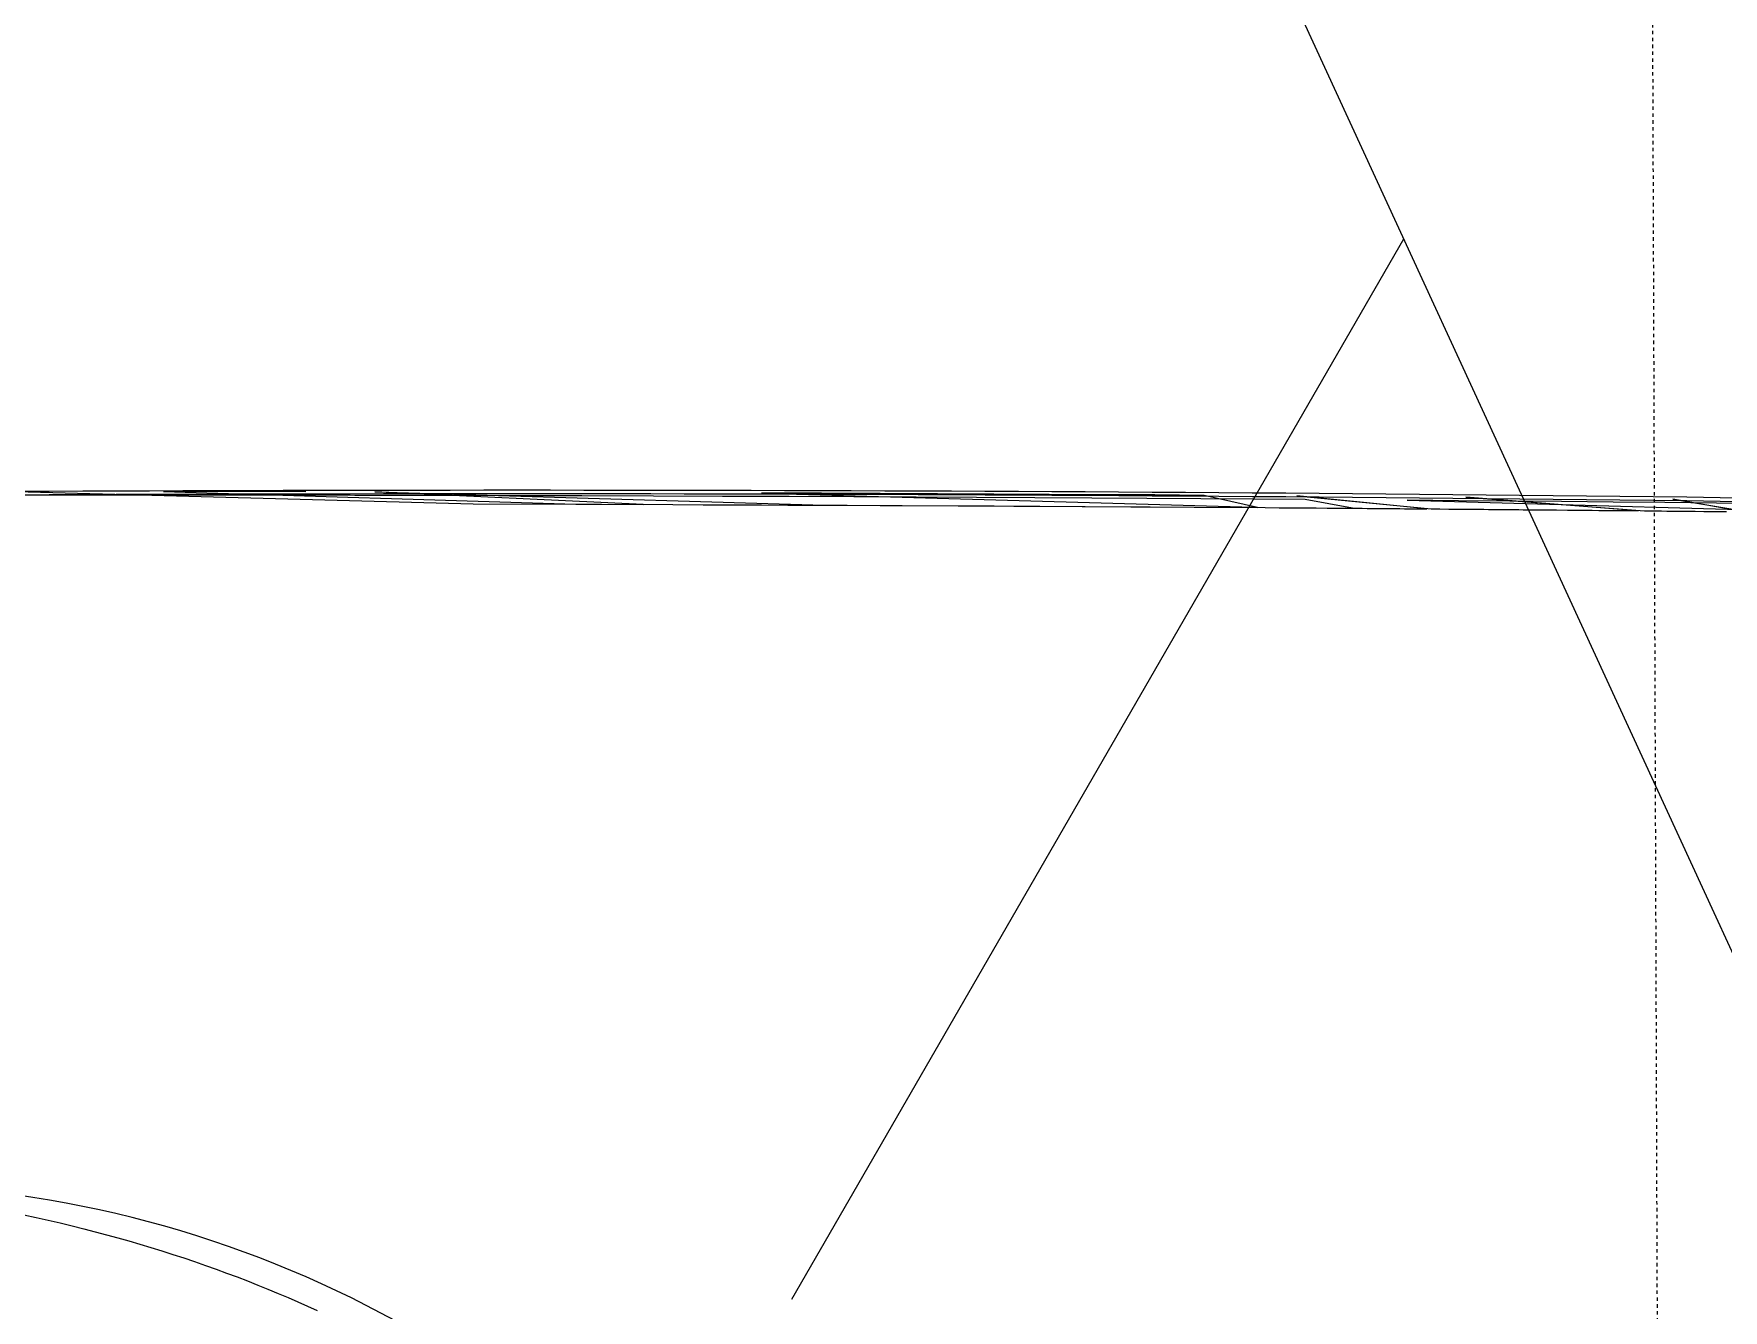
# Model space of a CAD drawing. Header units: millimetres. Extents: x 521 to 148073, y -17811 to 32040.
# Drawn here: x 66013.86 to 66062.95, y 20544.75 to 20581.84 of the extents above; entities that cross this region are included whole.
import ezdxf

# ---------------------------------------------------------------- set-up
doc = ezdxf.new("R2010")
doc.units = ezdxf.units.MM
doc.linetypes.add('PDF_IMPORT', pattern=[1, 0.8, -0.2])
doc.layers.add('Datové rozvody', color=6, linetype='Continuous')
doc.layers.add('PDF_Geometrie', color=7, linetype='Continuous', true_color=0xbdbdbd)

# ---------------------------------------------------------------- blocks, each defined once
blk = doc.blocks.new('projektor')
at = {"layer": 'PDF_Geometrie', "lineweight": 13}
for points in [[(85985.73, 15121.587), (85985.731, 15121.725), (85985.732, 15121.862), (85985.733, 15121.998), (85985.735, 15122.268), (85985.736, 15122.402), (85985.737, 15122.535), (85985.738, 15122.666), (85985.741, 15122.927), (85985.742, 15123.055), (85985.743, 15123.183), (85985.743, 15123.309), (85985.745, 15123.435), (85985.747, 15123.684), (85985.383, 15120.011), (85985.748, 15123.809), (85985.748, 15123.934), (85985.75, 15124.058), (85985.752, 15124.306), (85985.752, 15124.431), (85985.754, 15124.555), (85985.755, 15124.679), (85985.756, 15124.803), (85985.758, 15125.052), (85985.759, 15125.176), (85985.76, 15125.3), (85985.761, 15125.425), (85985.763, 15125.674), (85985.764, 15125.798), (85985.766, 15125.921), (85985.766, 15126.045), (85985.769, 15126.291), (85985.77, 15126.413), (85985.771, 15126.537), (85985.773, 15126.663), (85985.774, 15126.79), (85985.776, 15127.059), (85985.777, 15127.2), (85985.778, 15127.348), (85985.781, 15127.664), (85985.783, 15127.831), (85985.784, 15128.004), (85985.787, 15128.362), (85985.789, 15128.546), (85985.791, 15128.733), (85985.795, 15129.108), (85985.797, 15129.296), (85985.8, 15129.661), (85985.421, 15124.785), (85985.802, 15129.837), (85985.804, 15130.007), (85985.807, 15130.322), (85985.809, 15130.471), (85985.809, 15130.613), (85985.813, 15130.883), (85985.813, 15131.013), (85985.815, 15131.14), (85985.816, 15131.266), (85985.818, 15131.519), (85985.82, 15131.645), (85985.822, 15131.773), (85985.823, 15131.9), (85985.825, 15132.155)], [(85985.831, 15132.664), (85985.474, 15130.644), (85985.832, 15132.791)], [(85985.602, 15133.344), (85985.586, 15131.874), (85985.572, 15130.414), (85985.557, 15128.951), (85985.543, 15127.492), (85985.53, 15126.035), (85985.518, 15124.58), (85985.506, 15123.128), (85985.874, 15136.537)], [(85971.833, 15120.136), (86006.244, 15135.983)], [(85978.12, 15123.031), (86008.096, 15105.725)], [(85985.266, 15091.996), (85985.261, 15087.979), (85985.617, 15099.633), (85985.623, 15101.538), (85985.269, 15093.947), (85985.642, 15106.654), (85985.649, 15108.238), (85985.665, 15111.457), (85985.687, 15115.318), (85985.711, 15118.904), (85985.365, 15117.389), (85985.355, 15115.997), (85985.346, 15114.533), (85985.338, 15113.008), (85985.33, 15111.448), (85985.321, 15109.859), (85985.313, 15108.233), (85985.306, 15106.572), (85985.299, 15104.877), (85985.712, 15119.113), (85985.715, 15119.51), (85985.716, 15119.698), (85985.717, 15119.881), (85985.72, 15120.229), (85985.721, 15120.395), (85985.722, 15120.556), (85985.725, 15120.867), (85985.726, 15121.015), (85985.726, 15121.162), (85985.728, 15121.305), (85985.73, 15121.587), (85985.484, 15120.249), (85985.473, 15118.786), (85985.463, 15117.295), (85985.453, 15115.775), (85985.444, 15114.213), (85985.435, 15112.607), (85985.426, 15110.957), (85985.417, 15109.25), (85985.409, 15107.486), (85985.402, 15105.666), (85985.395, 15103.78), (85985.388, 15101.824), (85985.381, 15099.802), (85985.376, 15097.719), (85985.371, 15095.581), (85985.367, 15093.381), (85985.364, 15091.106), (85985.361, 15088.748), (85985.36, 15086.315), (85985.36, 15083.804)], [(86005.701, 15084.03), (86005.776, 15084.378), (86005.853, 15084.722), (86005.932, 15085.06), (86006.014, 15085.395), (86006.096, 15085.725), (86006.179, 15086.048), (86006.265, 15086.366), (86006.351, 15086.682), (86006.44, 15086.997), (86006.532, 15087.311), (86006.626, 15087.622), (86006.723, 15087.933), (86006.822, 15088.242), (86006.922, 15088.551), (86007.026, 15088.857), (86007.131, 15089.161), (86007.239, 15089.462), (86007.347, 15089.761), (86007.458, 15090.056), (86007.571, 15090.349), (86007.686, 15090.64), (86007.804, 15090.929), (86007.922, 15091.215), (86008.042, 15091.497), (86008.163, 15091.774), (86008.286, 15092.049), (86008.41, 15092.322)], [(85985.26, 15083.804), (85985.609, 15096.726), (85985.619, 15100.358), (85985.626, 15102.373), (85985.629, 15103.23), (85985.631, 15104.075), (85985.635, 15104.876), (85985.638, 15105.623), (85985.644, 15107.3), (85985.652, 15108.853), (85985.668, 15112.015), (85985.69, 15115.865)]]:
    blk.add_lwpolyline(points, dxfattribs=at)
at = {"layer": 'PDF_Geometrie', "linetype": 'PDF_IMPORT', "lineweight": 13, "ltscale": 0.010959}
blk.add_lwpolyline([(86045.685, 15130.335), (85760.935, 15129.324)], dxfattribs=at)
at = {"layer": 'PDF_Geometrie', "lineweight": 13}
for centre, radius, start, end in [((88749.48, 15098.016), 2764.257, 177.788505, 180.294582), ((88769.782, 15097.667), 2784.458, 177.797356, 180.28525), ((86036.123, 15079.476), 31.284, 116.6789, 172.0469)]:
    blk.add_arc(centre, radius, start, end, dxfattribs=at)

msp = doc.modelspace()

# ---------------------------------------------------------------- block references
at = {"layer": 'Datové rozvody', "xscale": 1.027900945623324, "yscale": 1.027900945623324, "zscale": 1.027900945623324, "rotation": 270.0000000000001}
msp.add_blockref('projektor', (50508.686, 108952.866), dxfattribs=at)

doc.saveas('drawing.dxf')
